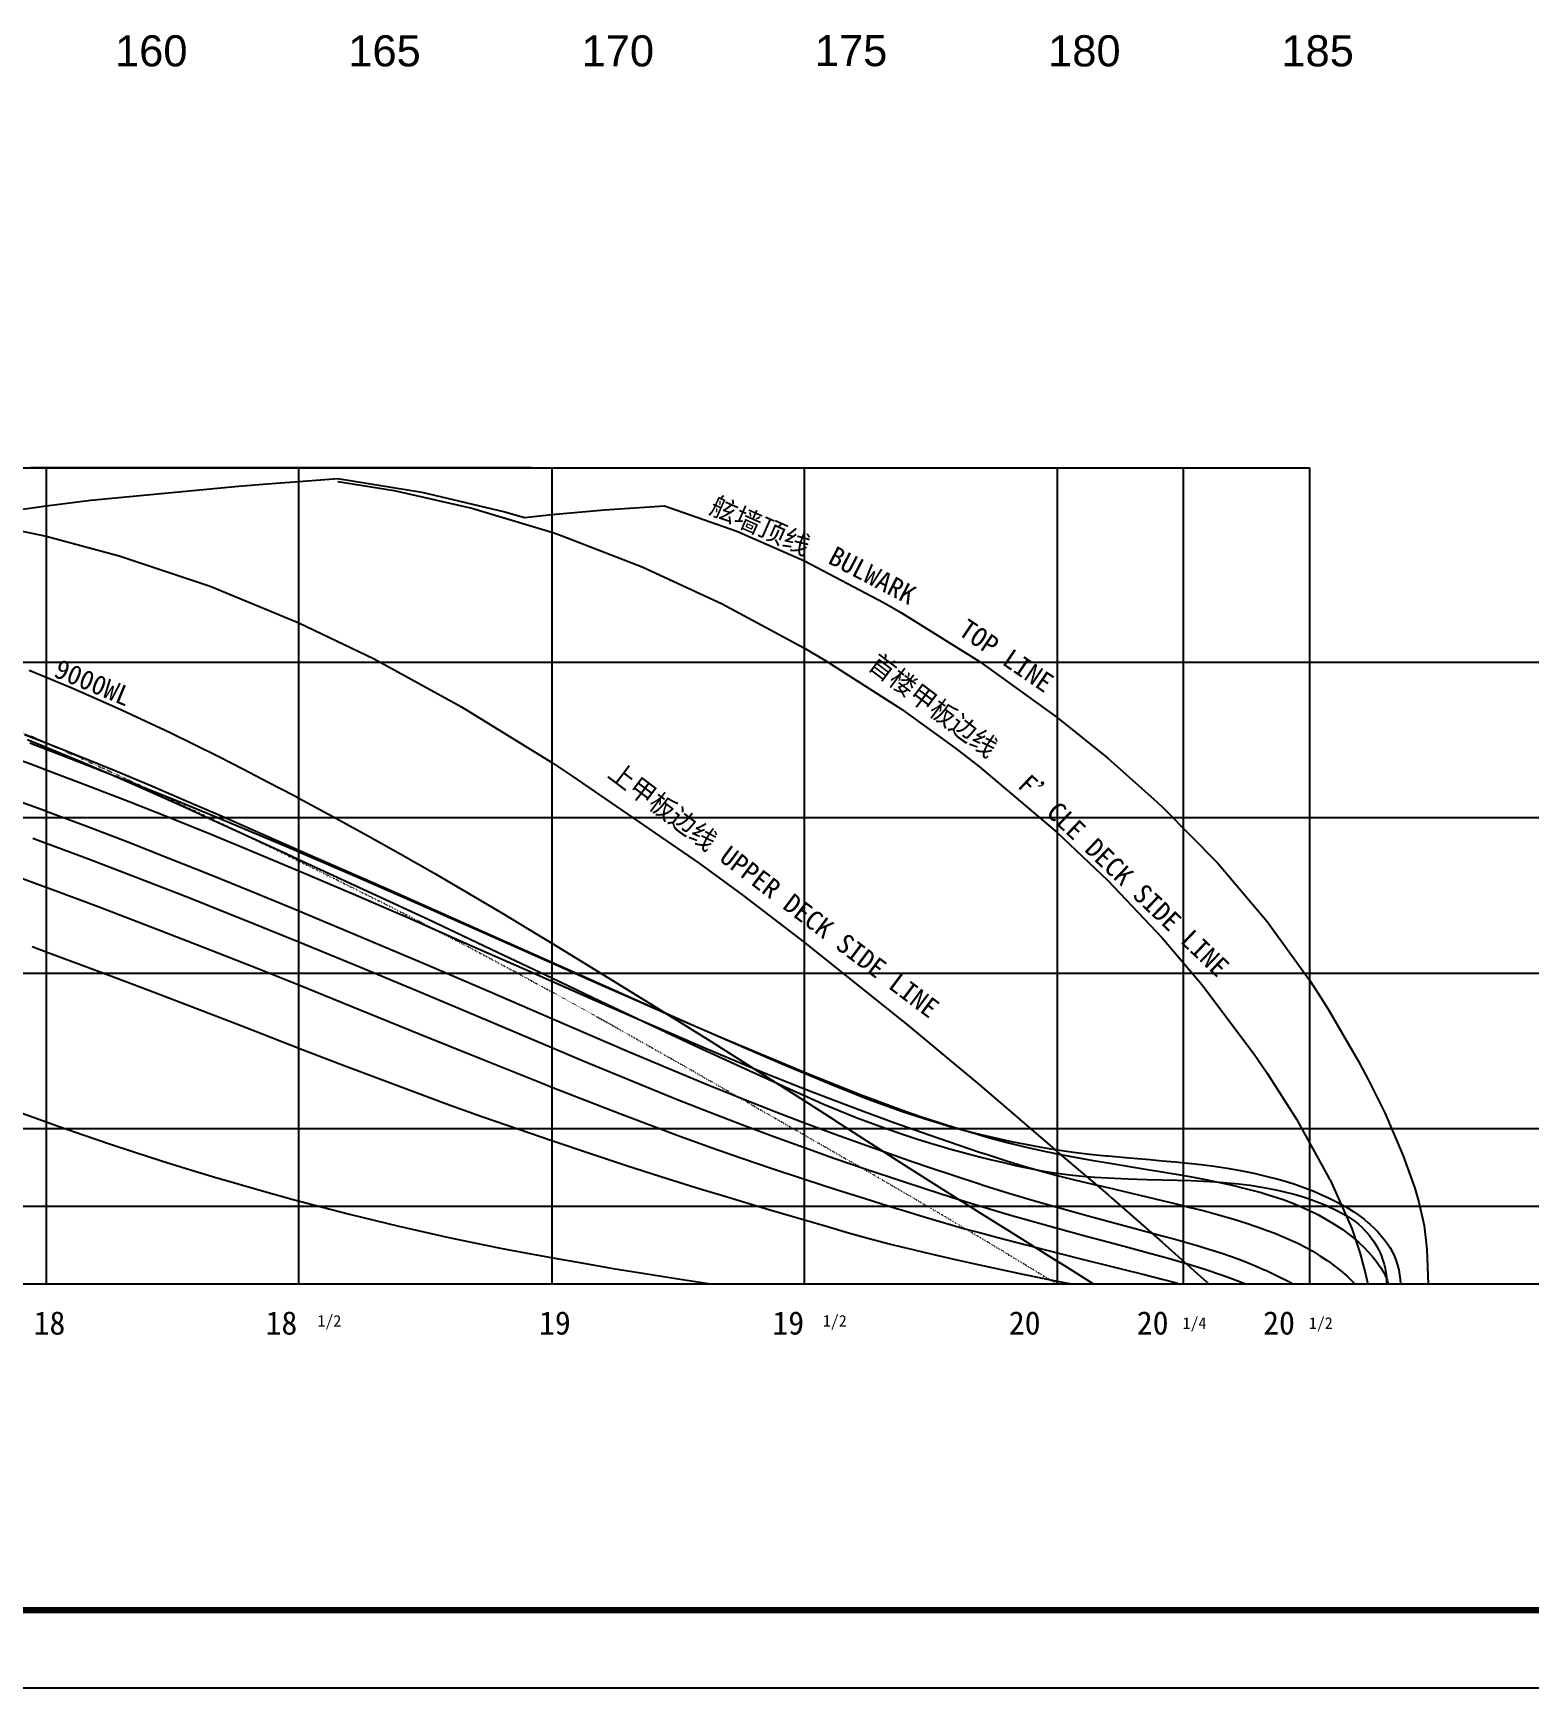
# Model space of a CAD drawing. Header units: millimetres. Extents: x 144707 to 335107, y -68023 to 180297.
# Drawn here: x 275475 to 294712, y 12138 to 33425 of the extents above; entities that cross this region are included whole.
import ezdxf
from ezdxf.enums import TextEntityAlignment as Align

# ---------------------------------------------------------------- set-up
doc = ezdxf.new("R2010")
doc.units = ezdxf.units.MM
doc.linetypes.add('ACAD_ISO07W100', pattern=[3.5, 0.5, -3])
for name, color, linetype in [('11', 7, 'Continuous'), ('11TEXTE', 4, 'Continuous'), ('WATER LINE', 62, 'Continuous')]:
    doc.layers.add(name, color=color, linetype=linetype)
doc.styles.add('SWISS721LIGHTBT', font='swissl.ttf')

# ---------------------------------------------------------------- blocks, each defined once
blk = doc.blocks.new('after')
at = {"layer": '11TEXTE', "style": 'SWISS721LIGHTBT'}
for s, p in [('160', (52500, -750)), ('165', (55500, -750)), ('170', (58500, -750)), ('175', (61500, -750)), ('180', (64500, -750)), ('185', (67500, -750))]:
    blk.add_text(s, height=400, dxfattribs=at).set_placement(p, align=Align.MIDDLE)

msp = doc.modelspace()

# ---------------------------------------------------------------- linework, layer by layer
at = {"color": 1}
for points in [[(216206.5908, 12138.493), (335106.5908, 12138.493), (335106.5908, 54138.493), (216206.5908, 54138.493)], [(218706.5908, 13138.493), (334106.5908, 13138.493), (334106.5908, 53138.493), (218706.5908, 53138.493)]]:
    msp.add_lwpolyline(points, close=True, dxfattribs=at)
at = {"color": 1, "const_width": 80}
msp.add_lwpolyline([(218706.5908, 53138.493), (334106.5908, 53138.493), (334106.5908, 13138.493), (218706.5908, 13138.493), (218706.5908, 53178.493)], dxfattribs=at)
for points in [[(249234.8969, 27832.713), (281878.9002, 27832.713)], [(276038.8977, 27832.713), (275443.8965, 27832.713)], [(276631.897, 27832.713), (276038.8977, 27832.713)], [(277223.9014, 27832.713), (276631.897, 27832.713)], [(277814.8987, 27832.713), (277223.9014, 27832.713)], [(278402.8992, 27832.713), (277814.8987, 27832.713)], [(278695.8985, 27832.713), (278402.8992, 27832.713)], [(278988.8977, 27832.713), (278695.8985, 27832.713)], [(279280.896, 27832.713), (278988.8977, 27832.713)], [(279572.8943, 27832.713), (279280.896, 27832.713)], [(279863.8977, 27832.713), (279572.8943, 27832.713)], [(280153.9002, 27832.713), (279863.8977, 27832.713)], [(280442.8955, 27832.713), (280153.9002, 27832.713)], [(280731.897, 27832.713), (280442.8955, 27832.713)], [(281019.8975, 27832.713), (280731.897, 27832.713)], [(281306.897, 27832.713), (281019.8975, 27832.713)], [(281593.8965, 27832.713), (281306.897, 27832.713)], [(281878.9002, 27832.713), (281593.8965, 27832.713)], [(282144.8975, 27832.713), (282144.8975, 17332.7122)], [(285394.8975, 17332.7122), (285394.8975, 27832.713)]]:
    msp.add_lwpolyline(points)
at = {"color": 52}
for points in [[(275644.8975, 27832.713), (275644.8975, 17332.7122)], [(278894.8975, 17332.7122), (278894.8975, 27832.713)], [(288644.8975, 27832.713), (288644.8975, 17332.7122)]]:
    msp.add_lwpolyline(points, dxfattribs=at)
at = {"layer": '11', "color": 233, "linetype": 'Continuous'}
for points in [[(274744.8975, 27213.6341), (275644.8975, 27345.2141), (276217.8975, 27418.0141), (278115.8975, 27597.4141), (278485.8975, 27626.1141), (278894.8975, 27656.3141), (279394.8975, 27693.8141), (280474.8975, 27521.6141), (281543.8975, 27268.1241), (281794.8975, 27195.2441), (282144.8975, 27232.1141), (282821.8975, 27294.1741), (283594.8975, 27342.0141), (283669.8975, 27319.1441), (284523.8975, 27018.4741), (285394.8975, 26635.3041), (286421.8975, 26097.5041), (286644.8975, 25968.4741), (287644.8975, 25341.7241), (288644.8975, 24620.2441), (289294.8975, 24097.6241), (289888.8975, 23571.4241), (289994.8975, 23471.1741), (290011.8975, 23454.7341), (290706.8975, 22752.5841), (291344.8975, 21995.5441), (291894.8975, 21238.3641), (292037.8975, 21018.4541), (292144.8975, 20848.0941), (292515.8975, 20205.4341), (292644.8975, 19966.6941), (292857.8975, 19535.1941), (293094.8975, 18984.0941), (293244.8975, 18566.3541), (293296.8975, 18386.8241), (293363.8975, 18084.5251), (293400.8975, 17782.1531), (293414.8975, 17332.7122)], [(279394.8975, 27656.6141), (280116.8975, 27539.2141), (281118.8975, 27315.1441), (282144.8975, 27004.3741), (282245.8975, 26969.5841), (283306.8975, 26560.0041), (284338.8975, 26081.2841), (285394.8975, 25511.5341), (285655.8975, 25359.3941), (286644.8975, 24727.7441), (287341.8975, 24222.3341), (287644.8975, 23985.7641), (288644.8975, 23140.7141), (289294.8975, 22522.9841), (289994.8975, 21785.2541), (290504.8975, 21184.6041), (291176.8975, 20289.7641), (291344.8975, 20045.6241), (291723.8975, 19453.8841), (292144.8975, 18690.7741), (292153.8975, 18672.2141), (292433.8975, 18047.4551), (292538.8975, 17740.5711), (292611.8975, 17465.2631), (292640.8975, 17332.7122)], [(274224.8975, 27249.5641), (275644.8975, 26954.3841), (276582.8975, 26701.8441), (277750.8975, 26311.4441), (278894.8975, 25840.3841), (279860.8975, 25376.5941), (280984.8975, 24759.2441), (282144.8975, 24041.4041), (282403.8975, 23872.5141), (284044.8975, 22741.9441), (284608.8975, 22332.7141), (285394.8975, 21725.9541), (286644.8975, 20728.1241), (286651.8975, 20722.5641), (287644.8975, 19897.8841), (288644.8975, 19037.3241), (288667.8975, 19017.5741), (289294.8975, 18484.4441), (289344.8975, 18441.6641), (289994.8975, 17870.4141), (290487.8975, 17432.569), (290597.8975, 17332.7122)]]:
    msp.add_lwpolyline(points, dxfattribs=at)
at = {"layer": '11', "color": 3, "linetype": 'Continuous'}
for points in [[(275423.8975, 25229.2622), (275644.8975, 25138.8022), (275971.8975, 25001.5222), (276293.8975, 24862.0022), (276611.8975, 24719.8622), (276926.8975, 24574.7322), (277239.8975, 24426.2322), (277552.8975, 24274.0022), (277865.8975, 24117.6622), (278180.8975, 23956.8422), (278499.8975, 23791.1522), (278822.8975, 23620.2122), (278894.8975, 23581.5322), (279330.8975, 23346.6622), (279766.8975, 23107.5022), (280203.8975, 22863.4322), (280640.8975, 22614.0322), (281078.8975, 22359.2222), (281516.8975, 22099.3022), (281954.8975, 21834.9622), (282144.8975, 21719.5522), (282823.8975, 21304.2022), (283506.8975, 20881.6922), (284194.8975, 20451.3822), (284887.8975, 20013.6622), (285394.8975, 19690.7022), (285703.8975, 19493.4922), (285854.8975, 19396.2722), (286644.8975, 18890.4322), (287184.8975, 18545.6522), (287644.8975, 18254.3112), (287995.8975, 18033.5132), (288644.8975, 17628.1252), (288750.8975, 17561.9082), (289115.8975, 17333.7124)], [(275366.8975, 24401.6322), (275644.8975, 24293.8322), (276091.8975, 24116.6122), (276539.8975, 23933.8822), (276989.8975, 23745.1522), (277444.8975, 23550.4622), (277904.8975, 23350.5222), (278368.8975, 23146.7122), (278836.8975, 22940.6222), (278894.8975, 22915.0422), (280116.8975, 22376.5122), (281406.8975, 21803.6522), (282144.8975, 21474.1022), (282712.8975, 21219.0222), (283285.8975, 20962.3522), (283871.8975, 20701.5722), (284482.8975, 20434.2422), (285118.8975, 20161.1022), (285394.8975, 20044.5222), (285712.8975, 19912.0422), (285957.8975, 19812.8022), (286019.8975, 19788.0722), (286202.8975, 19717.5922), (286428.8975, 19633.7722), (286644.8975, 19557.7222), (286851.8975, 19488.5622), (287058.8975, 19423.3322), (287266.8975, 19361.9822), (287476.8975, 19304.4422), (287644.8975, 19261.2522), (287831.8975, 19216.4222), (288034.8975, 19171.7422), (288236.8975, 19131.1822), (288439.8975, 19094.5322), (288644.8975, 19061.5622), (288854.8975, 19031.7022), (289061.8975, 19006.0722), (289275.8975, 18983.3322), (289294.8975, 18981.4222), (289573.8975, 18955.8122), (289838.8975, 18933.7122), (289994.8975, 18920.4822), (290161.8975, 18905.5122), (290328.8975, 18889.0422), (290495.8975, 18870.4022), (290663.8975, 18848.7422), (290832.8975, 18823.2022), (291002.8975, 18793.0122), (291174.8975, 18757.8322), (291344.8975, 18718.3822), (291471.8975, 18685.5322), (291593.8975, 18650.3922), (291712.8975, 18612.5622), (291829.8975, 18571.6422), (291944.8975, 18527.2122), (292058.8975, 18478.8522), (292144.8975, 18439.3522), (292230.8975, 18397.1122), (292311.8975, 18354.3122), (292387.8975, 18310.1732), (292460.8975, 18263.9182), (292529.8975, 18214.7892), (292597.8975, 18162.0362), (292644.8975, 18122.5012), (292667.8975, 18102.5122), (292719.8975, 18054.1492), (292768.8975, 18004.9132), (292813.8975, 17954.7702), (292854.8975, 17903.6862), (292891.8975, 17851.6272), (292925.8975, 17798.5532), (292955.8975, 17744.4272), (292981.8975, 17689.2102), (293003.8975, 17632.8612), (293022.8975, 17575.3392), (293037.8975, 17516.6052), (293048.8975, 17456.6162), (293056.8975, 17395.3323), (293060.8975, 17333.7126)], [(275402.8975, 24338.8422), (275644.8975, 24240.7822), (276087.8975, 24056.2322), (276528.8975, 23866.8822), (276968.8975, 23673.3122), (277408.8975, 23476.1422), (277848.8975, 23276.0722), (278289.8975, 23073.8622), (278730.8975, 22870.3422), (278894.8975, 22794.8522), (279718.8975, 22414.6022), (280562.8975, 22021.0322), (281446.8975, 21603.6922), (282144.8975, 21271.0922), (282770.8975, 20973.9222), (283399.8975, 20676.0522), (284036.8975, 20377.6722), (284684.8975, 20078.8322), (285344.8975, 19780.0422), (285394.8975, 19757.5122), (285631.8975, 19653.4522), (285851.8975, 19561.2322), (286061.8975, 19477.5422), (286269.8975, 19399.0922), (286482.8975, 19322.5522), (286644.8975, 19266.2822), (286846.8975, 19198.9922), (287045.8975, 19136.5022), (287246.8975, 19077.6222), (287451.8975, 19021.1622), (287644.8975, 18971.0622), (287781.8975, 18936.5322), (287953.8975, 18894.8022), (288125.8975, 18855.5622), (288297.8975, 18819.5022), (288470.8975, 18787.3022), (288644.8975, 18759.6522), (288808.8975, 18739.2122), (288967.8975, 18723.1722), (289130.8975, 18710.3722), (289294.8975, 18700.0922), (289551.8975, 18688.1222), (289797.8975, 18680.1322), (289994.8975, 18674.9022), (290186.8975, 18669.7622), (290362.8975, 18664.1122), (290526.8975, 18657.2322), (290680.8975, 18648.4022), (290829.8975, 18636.9422), (290975.8975, 18622.1322), (291123.8975, 18603.2922), (291274.8975, 18579.7122), (291344.8975, 18567.4622), (291458.8975, 18544.8322), (291568.8975, 18520.1022), (291675.8975, 18492.8822), (291780.8975, 18462.7822), (291883.8975, 18429.3722), (291986.8975, 18392.2422), (292089.8975, 18350.8922), (292144.8975, 18326.7622), (292233.8975, 18284.1842), (292306.8975, 18246.5342), (292368.8975, 18210.9832), (292422.8975, 18176.0532), (292472.8975, 18140.6752), (292518.8975, 18103.9542), (292561.8975, 18065.3012), (292602.8975, 18024.3632), (292644.8975, 17977.6612), (292684.8975, 17927.2462), (292717.8975, 17880.4242), (292750.8975, 17826.1912), (292781.8975, 17769.8382), (292798.8975, 17733.3202), (292810.8975, 17704.0482), (292830.8975, 17648.7092), (292848.8975, 17591.2052), (292862.8975, 17535.4082), (292872.8975, 17480.3212), (292878.8975, 17429.8229), (292880.8975, 17381.8235), (292878.8975, 17333.7118)], [(275434.8975, 24293.4322), (275644.8975, 24213.6622), (276174.8975, 24008.8622), (276708.8975, 23798.6022), (277245.8975, 23582.6022), (277785.8975, 23361.1222), (278326.8975, 23134.8522), (278868.8975, 22904.7022), (278894.8975, 22893.5122), (279649.8975, 22568.0722), (280423.8975, 22229.7222), (281235.8975, 21870.3322), (282086.8975, 21491.2422), (282144.8975, 21465.2022), (282689.8975, 21222.8722), (283240.8975, 20979.1522), (283802.8975, 20733.1822), (284380.8975, 20484.6522), (284973.8975, 20234.5922), (285394.8975, 20060.4822), (285747.8975, 19916.3122), (285908.8975, 19852.2122), (286122.8975, 19768.4422), (286388.8975, 19667.6722), (286644.8975, 19574.8322), (286885.8975, 19490.6722), (287128.8975, 19410.1322), (287372.8975, 19333.2822), (287618.8975, 19260.1922), (287644.8975, 19252.5622), (287806.8975, 19206.8522), (288018.8975, 19150.3822), (288228.8975, 19098.2822), (288437.8975, 19050.8222), (288644.8975, 19007.7522), (288870.8975, 18964.7522), (289087.8975, 18927.1122), (289294.8975, 18892.9122), (289781.8975, 18813.1622), (289994.8975, 18777.6122), (290173.8975, 18747.1122), (290352.8975, 18715.6022), (290532.8975, 18682.2822), (290713.8975, 18646.0422), (290896.8975, 18605.6722), (291081.8975, 18560.1622), (291268.8975, 18509.1422), (291344.8975, 18486.9522), (291455.8975, 18452.6422), (291565.8975, 18415.0222), (291675.8975, 18373.7322), (291783.8975, 18328.5012), (291890.8975, 18279.2152), (291996.8975, 18225.9202), (292101.8975, 18168.8172), (292144.8975, 18143.9682), (292229.8975, 18091.9552), (292309.8975, 18039.0632), (292384.8975, 17984.7782), (292455.8975, 17928.5682), (292522.8975, 17869.8872), (292587.8975, 17808.1772), (292644.8975, 17749.1912), (292690.8975, 17697.8902), (292738.8975, 17640.3572), (292778.8975, 17586.9582), (292812.8975, 17535.7982), (292840.8975, 17485.4122), (292865.8975, 17434.5562), (292886.8975, 17382.0626), (292901.8975, 17333.7122)], [(275042.8975, 24172.5322), (275489.8975, 24006.7822), (275644.8975, 23948.6922), (276176.8975, 23746.5822), (276708.8975, 23540.4522), (277240.8975, 23329.9222), (277773.8975, 23114.6822), (278307.8975, 22894.5922), (278842.8975, 22669.7722), (278894.8975, 22647.9522), (279599.8975, 22346.8422), (280322.8975, 22033.6222), (281066.8975, 21706.4422), (281830.8975, 21368.9222), (282144.8975, 21229.6722), (282640.8975, 21010.3322), (283140.8975, 20790.5922), (283645.8975, 20571.6022), (284151.8975, 20354.8322), (284660.8975, 20141.9122), (284911.8975, 20039.0522), (285016.8975, 19996.7222), (285394.8975, 19845.7822), (285775.8975, 19698.0022), (286162.8975, 19552.1422), (286556.8975, 19407.8222), (286644.8975, 19376.2222), (287010.8975, 19246.7422), (287386.8975, 19118.1122), (287644.8975, 19032.0022), (287748.8975, 18997.8022), (287978.8975, 18923.6022), (288204.8975, 18853.9422), (288425.8975, 18789.7322), (288644.8975, 18730.7322), (288885.8975, 18669.7822), (289157.8975, 18605.3522), (289294.8975, 18573.6322), (289707.8975, 18476.0622), (289994.8975, 18407.4122), (290175.8975, 18364.0622), (290355.8975, 18319.7692), (290537.8975, 18273.6582), (290719.8975, 18224.5572), (290904.8975, 18171.1502), (291090.8975, 18112.3952), (291278.8975, 18047.9772), (291344.8975, 18024.3472), (291444.8975, 17986.4522), (291544.8975, 17946.3232), (291642.8975, 17903.5582), (291740.8975, 17857.7342), (291836.8975, 17808.4482), (291931.8975, 17755.3662), (292024.8975, 17698.2902), (292116.8975, 17637.2062), (292144.8975, 17617.0832), (292213.8975, 17565.4192), (292291.8975, 17502.1512), (292372.8975, 17433.0482), (292434.8975, 17376.1571), (292477.8975, 17333.7122)], [(275083.8975, 23624.1322), (275639.8975, 23419.9722), (275644.8975, 23418.0722), (276167.8975, 23221.8222), (276693.8975, 23020.2022), (277220.8975, 22813.3022), (277750.8975, 22601.6122), (278280.8975, 22385.9622), (278810.8975, 22167.2922), (278894.8975, 22132.6322), (279691.8975, 21800.1622), (280504.8975, 21456.3522), (281346.8975, 21095.6122), (282144.8975, 20750.2722), (282643.8975, 20534.6522), (283142.8975, 20320.5022), (283643.8975, 20108.9322), (284145.8975, 19901.0022), (284506.8975, 19754.3722), (284637.8975, 19702.1322), (285027.8975, 19549.1722), (285394.8975, 19408.7322), (285788.8975, 19262.6322), (286195.8975, 19115.7122), (286622.8975, 18965.5822), (286644.8975, 18957.9022), (286980.8975, 18842.2222), (287332.8975, 18723.4822), (287644.8975, 18621.6922), (287692.8975, 18606.4122), (288024.8975, 18502.7922), (288341.8975, 18408.5922), (288644.8975, 18321.9252), (289043.8975, 18210.2872), (289294.8975, 18141.6382), (289852.8975, 17991.6502), (289994.8975, 17953.6812), (290144.8975, 17913.0442), (290295.8975, 17871.6652), (290445.8975, 17828.9022), (290596.8975, 17783.9232), (290747.8975, 17735.7532), (290899.8975, 17683.4192), (291051.8975, 17626.1892), (291203.8975, 17563.8012), (291278.8975, 17530.8282), (291344.8975, 17501.2762), (291491.8975, 17432.1349), (291617.8975, 17369.5027), (291685.8975, 17333.7123)], [(275473.8975, 23067.6922), (275644.8975, 23004.6022), (276188.8975, 22801.4322), (276744.8975, 22589.4422), (277321.8975, 22364.9122), (277561.8975, 22270.4522), (277745.8975, 22197.9322), (278310.8975, 21971.9622), (278894.8975, 21734.9622), (279686.8975, 21409.3322), (280501.8975, 21069.1922), (281345.8975, 20713.5222), (282144.8975, 20376.3222), (282550.8975, 20206.0522), (282956.8975, 20036.9222), (283362.8975, 19869.5622), (283770.8975, 19704.5822), (284179.8975, 19542.6522), (284589.8975, 19384.3622), (285001.8975, 19230.3122), (285394.8975, 19088.0722), (285786.8975, 18949.9522), (286201.8975, 18808.3722), (286644.8975, 18660.5822), (286956.8975, 18557.4322), (287284.8975, 18450.9422), (287644.8975, 18338.8522), (287944.8975, 18249.4962), (288103.8975, 18203.5082), (288137.8975, 18193.8382), (288644.8975, 18052.7232), (289033.8975, 17945.2262), (289294.8975, 17874.6092), (289553.8975, 17806.1092), (289848.8975, 17728.4852), (289994.8975, 17688.6122), (290133.8975, 17649.6572), (290350.8975, 17585.6492), (290557.8975, 17519.7502), (290756.8975, 17452.2742), (290913.8975, 17396.4249), (291078.8975, 17333.7121)], [(274954.8975, 22692.6222), (275618.8975, 22448.5322), (275644.8975, 22438.8622), (276311.8975, 22188.8622), (276982.8975, 21933.4622), (277668.8975, 21667.4722), (278377.8975, 21386.8422), (278894.8975, 21180.1822), (279661.8975, 20869.9222), (280439.8975, 20553.4522), (281227.8975, 20233.9622), (282020.8975, 19916.4922), (282144.8975, 19867.4822), (282643.8975, 19671.0522), (283076.8975, 19503.9122), (283474.8975, 19353.6422), (283757.8975, 19248.6222), (283851.8975, 19214.5322), (284207.8975, 19086.8022), (284574.8975, 18958.3722), (284965.8975, 18825.3222), (285394.8975, 18682.6922), (285801.8975, 18550.2122), (286174.8975, 18432.1822), (286578.8975, 18307.2702), (286644.8975, 18287.0102), (286933.8975, 18198.3812), (287195.8975, 18120.5102), (287458.8975, 18045.3262), (287644.8975, 17994.4972), (287879.8975, 17931.8792), (288244.8975, 17837.3202), (288644.8975, 17735.5512), (289018.8975, 17640.9802), (289294.8975, 17572.4522), (289484.8975, 17526.4312), (289746.8975, 17462.0332), (289994.8975, 17397.1278), (290160.8975, 17351.9344), (290223.8975, 17333.7122)], [(275462.8975, 21674.9622), (275644.8975, 21607.8822), (276337.8975, 21349.6622), (276961.8975, 21113.2822), (277569.8975, 20880.1222), (278213.8975, 20631.5722), (278894.8975, 20369.1422), (279407.8975, 20172.0222), (279886.8975, 19989.9122), (280344.8975, 19818.4522), (280793.8975, 19653.2822), (281247.8975, 19490.0422), (281719.8975, 19324.3722), (282144.8975, 19178.3722), (282629.8975, 19015.1422), (283093.8975, 18862.7722), (283546.8975, 18717.8622), (283998.8975, 18577.0222), (284457.8975, 18436.8922), (284935.8975, 18294.1512), (285394.8975, 18158.9322), (285691.8975, 18072.2552), (285962.8975, 17994.2202), (286226.8975, 17920.8972), (286499.8975, 17848.3822), (286644.8975, 17811.7362), (286699.8975, 17798.1812), (287018.8975, 17721.4202), (287356.8975, 17644.6222), (287644.8975, 17581.4702), (287767.8975, 17554.8762), (288204.8975, 17462.5162), (288644.8975, 17372.5718), (288803.8975, 17341.0729), (288840.8975, 17333.7122)], [(275167.8975, 19589.9722), (275488.8975, 19474.1222), (275809.8975, 19360.2422), (276132.8975, 19248.3122), (276456.8975, 19138.3222), (276782.8975, 19030.2522), (277112.8975, 18924.0822), (277444.8975, 18819.7922), (277781.8975, 18717.3722), (278123.8975, 18616.8022), (278469.8975, 18518.0722), (278821.8975, 18421.1522), (279179.8975, 18326.0422), (279544.8975, 18232.7122), (279861.8975, 18154.4332), (280179.8975, 18078.5972), (280498.8975, 18005.0942), (280822.8975, 17933.7582), (281150.8975, 17864.3722), (281485.8975, 17796.6612), (281828.8975, 17730.2882), (282183.8975, 17664.8532), (282551.8975, 17599.8862), (282936.8975, 17534.8452), (283341.8975, 17469.1152), (283769.8975, 17401.997), (284217.8975, 17333.7123)]]:
    msp.add_lwpolyline(points, dxfattribs=at)
at = {"layer": '11', "color": 3, "linetype": 'ACAD_ISO07W100'}
msp.add_lwpolyline([(275267.8975, 24460.5522), (275644.8975, 24295.1422), (276120.8975, 24083.0022), (276583.8975, 23872.9022), (277039.8975, 23662.5922), (277493.8975, 23449.8022), (277950.8975, 23232.2722), (278415.8975, 23007.7322), (278894.8975, 22773.9322), (279387.8975, 22530.4122), (279860.8975, 22294.0422), (280319.8975, 22061.1822), (280771.8975, 21828.2422), (281221.8975, 21591.5822), (281677.8975, 21347.5922), (282144.8975, 21092.6422), (282719.8975, 20774.5622), (283242.8975, 20481.1622), (283743.8975, 20197.2322), (284250.8975, 19907.5122), (284790.8975, 19596.7822), (285394.8975, 19249.7922), (285830.8975, 18999.5322), (286217.8975, 18776.5622), (286644.8975, 18528.8322), (287145.8975, 18235.0042), (287644.8975, 17938.2012), (288143.8975, 17637.5712), (288642.8975, 17333.7123)], dxfattribs=at)
at = {"layer": 'WATER LINE', "color": 52}
for points in [[(223644.8975, 27832.713), (291894.8975, 27832.713)], [(275644.8975, 27832.713), (275644.8975, 17332.7122)], [(278894.8975, 17332.7122), (278894.8975, 27832.713)], [(282144.8975, 27832.713), (282144.8975, 17332.7122)], [(285394.8975, 17332.7122), (285394.8975, 27832.713)], [(288644.8975, 27832.713), (288644.8975, 17332.7122)], [(290269.8975, 17332.7122), (290269.8975, 27832.713)], [(291894.8975, 17332.7122), (291894.8975, 27832.713)], [(223644.8975, 25332.7126), (296980.896, 25332.7126)], [(223644.8975, 23332.713), (296980.896, 23332.713)], [(223644.8975, 21332.713), (296980.896, 21332.713)], [(223644.8975, 19332.713), (296980.896, 19332.713)], [(296980.896, 18332.7137), (223644.8975, 18332.7137)], [(296980.896, 17332.7122), (223644.8975, 17332.7122)]]:
    msp.add_lwpolyline(points, dxfattribs=at)

# ---------------------------------------------------------------- block references
msp.add_blockref('after', (224494.8975, 33946.9245))

# ---------------------------------------------------------------- texts
at = {"char_height": 250, "attachment_point": 1}
for s, insert, width, rotation in [('{\\fTxt|b0|i0|c134|p2;首楼甲板边线}', (286350.1105, 25464.3449), 2502.614829, 323), ('{\\fTxt|b0|i0|c134|p2;上甲板边线 UPPER DECK SIDE LINE}', (283002.1121, 24067.9681), 6958.09, 323), ('{\\fTxt|b0|i0|c134|p2;F’CLE DECK SIDE LINE}', (288295.6384, 23912.9888), 4364.567079, 316.33373557)]:
    msp.add_mtext(s, dxfattribs=dict(at, insert=insert, width=width, rotation=rotation))
at = {"layer": '11TEXTE', "color": 1}
msp.add_text('9000WL', height=250, rotation=337.48617038, dxfattribs=at).set_placement((275727.0321, 25151.4437))
at = {"layer": '11TEXTE', "color": 1, "char_height": 250, "attachment_point": 7}
for s, insert, width, rotation in [('{\\f宋体|b0|i0|c134|p2;舷墙顶线}', (284143.6667, 27228.0156), 3805.74, 336), ('BULWARK', (285681.0074, 26609.7032), 3805.74, 332.53995588), ('TOP LINE', (287357.2474, 25692.094), 5619.4053, 325.78426807)]:
    msp.add_mtext(s, dxfattribs=dict(at, insert=insert, width=width, rotation=rotation))
at = {"layer": 'WATER LINE'}
for s, height, p in [('18', 300, (275481.6043, 16683.3705)), ('18', 300, (278464.7676, 16683.3705)), ('1/2', 150, (279132.6436, 16784.8908)), ('19', 300, (281981.6043, 16683.3705)), ('19', 300, (284983.1376, 16683.3705)), ('1/2', 150, (285632.6436, 16784.8908)), ('20', 300, (288023.6151, 16683.3705)), ('20', 300, (289669.2931, 16683.3705)), ('1/4', 150, (290258.0505, 16756.3115)), ('20', 300, (291294.2931, 16683.3705)), ('1/2', 150, (291883.0505, 16756.3115))]:
    msp.add_text(s, height=height, dxfattribs=at).set_placement(p)

doc.saveas('drawing.dxf')
